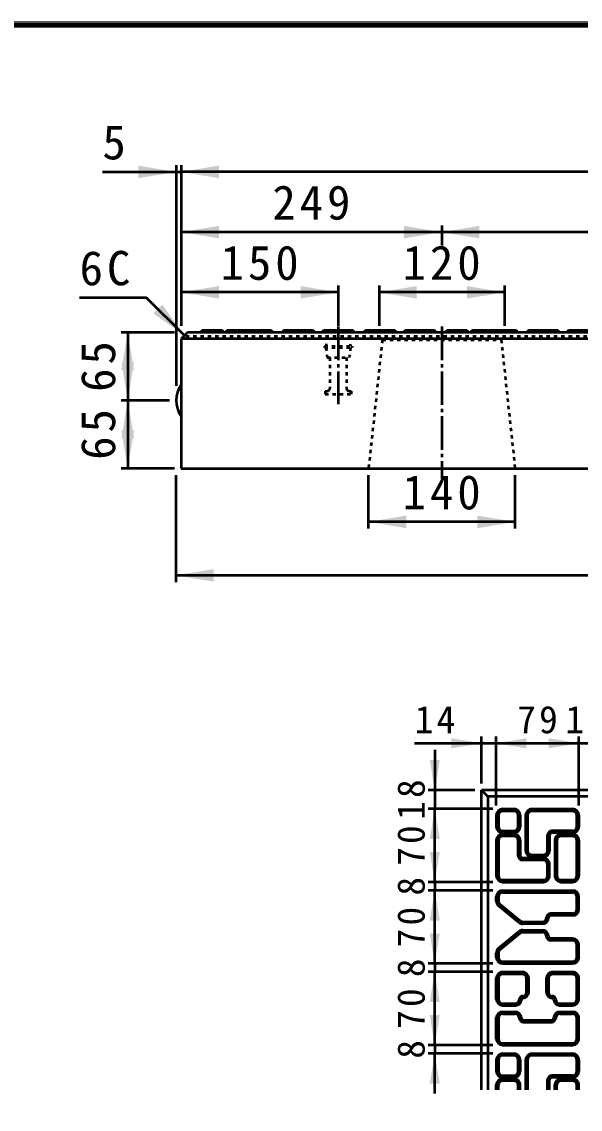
# Model space of a CAD drawing. Units: millimetres, scale not verified. Extents: x 100 to 4105, y 100 to 2870.
# Drawn here: x 2065 to 2899, y 1244 to 2870 of the extents above; entities that cross this region are included whole.
import ezdxf
from ezdxf.enums import TextEntityAlignment as Align

# ---------------------------------------------------------------- set-up
doc = ezdxf.new("R2010")
doc.units = ezdxf.units.MM
doc.header["$LTSCALE"] = 5
doc.linetypes.add('USER1', pattern=[13.4, 10, -1.2, 1, -1.2])
doc.linetypes.add('USER2', pattern=[2.2, 1, -1.2])
doc.layers.add('V-nasSTD', color=7, linetype='Continuous', lineweight=50)
doc.styles.add('ＭＳ ゴシック', font='')
doc.styles.get('ＭＳ ゴシック').set_extended_font_data('MS Gothic')

msp = doc.modelspace()

# ---------------------------------------------------------------- hatches: boundary and pattern name
at = {"layer": 'V-nasSTD'}
for points in [[(2239.424, 2654.913), (2295.674, 2645.538), (2239.424, 2636.163)], [(2359.736, 2654.913), (2303.486, 2645.538), (2359.736, 2636.163)], [(2359.736, 2564.913), (2303.486, 2555.538), (2359.736, 2546.163)], [(2636.299, 2546.163), (2692.549, 2555.538), (2636.299, 2564.913)], [(2748.799, 2564.913), (2692.549, 2555.538), (2748.799, 2546.163)], [(2359.736, 2474.913), (2303.486, 2465.538), (2359.736, 2456.163)], [(2481.611, 2456.163), (2537.861, 2465.538), (2481.611, 2474.913)], [(2655.049, 2474.913), (2598.799, 2465.538), (2655.049, 2456.163)], [(2730.049, 2474.913), (2786.299, 2465.538), (2730.049, 2456.163)], [(2275.028, 2447.254), (2308.174, 2400.85), (2261.77, 2433.996)], [(2232.861, 2349.288), (2223.486, 2405.538), (2214.111, 2349.288)], [(2214.111, 2360.225), (2223.486, 2303.975), (2232.861, 2360.225)], [(2232.861, 2247.725), (2223.486, 2303.975), (2214.111, 2247.725)], [(2214.111, 2258.663), (2223.486, 2202.413), (2232.861, 2258.663)], [(2639.424, 2113.038), (2583.174, 2122.413), (2639.424, 2131.788)], [(2745.674, 2113.038), (2801.924, 2122.413), (2745.674, 2131.788)], [(2351.924, 2051.788), (2295.674, 2042.413), (2351.924, 2033.038)], [(2707.026, 1783.962), (2752.026, 1791.462), (2707.026, 1798.962)], [(2818.901, 1798.962), (2773.901, 1791.462), (2818.901, 1783.962)], [(2852.338, 1783.962), (2897.338, 1791.462), (2852.338, 1798.962)], [(2674.526, 1766.462), (2682.026, 1721.462), (2689.526, 1766.462)], [(2689.526, 1648.337), (2682.026, 1693.337), (2674.526, 1648.337)], [(2674.526, 1628.962), (2682.026, 1583.962), (2689.526, 1628.962)], [(2689.526, 1526.462), (2682.026, 1571.462), (2674.526, 1526.462)], [(2674.526, 1507.087), (2682.026, 1462.087), (2689.526, 1507.087)], [(2689.526, 1404.587), (2682.026, 1449.587), (2674.526, 1404.587)], [(2674.526, 1385.212), (2682.026, 1340.212), (2689.526, 1385.212)], [(2689.526, 1282.712), (2682.026, 1327.712), (2674.526, 1282.712)]]:
    msp.add_hatch(color=256, dxfattribs=at).paths.add_polyline_path(points)

# ---------------------------------------------------------------- linework, layer by layer
at = {"layer": 'V-nasSTD', "lineweight": 100}
msp.add_line((4100, 2865), (105, 2865), dxfattribs=at)
at = {"layer": 'V-nasSTD'}
for p, q in [((2295.674, 2655.538), (2295.674, 2325.538)), ((2303.486, 2655.538), (2303.486, 2415.538)), ((2185.674, 2645.538), (2295.674, 2645.538)), ((2295.674, 2645.538), (2303.486, 2645.538)), ((3858.174, 2645.538), (2303.486, 2645.538)), ((2692.549, 2555.538), (2303.486, 2555.538)), ((2692.549, 2565.538), (2692.549, 2535.538)), ((3469.111, 2555.538), (2692.549, 2555.538)), ((2537.861, 2475.538), (2537.861, 2415.538)), ((2598.799, 2475.538), (2598.799, 2415.538)), ((2786.299, 2475.538), (2786.299, 2415.538)), ((2251.605, 2457.419), (2151.605, 2457.419)), ((2308.174, 2400.85), (2251.605, 2457.419)), ((2537.861, 2465.538), (2303.486, 2465.538)), ((2786.299, 2465.538), (2598.799, 2465.538)), ((2334.736, 2408.663), (2331.611, 2405.538)), ((2364.424, 2408.663), (2334.736, 2408.663)), ((2367.549, 2405.538), (2364.424, 2408.663)), ((2372.236, 2408.663), (2369.111, 2405.538)), ((2437.861, 2408.663), (2372.236, 2408.663)), ((2440.986, 2405.538), (2437.861, 2408.663)), ((2456.611, 2408.663), (2453.486, 2405.538)), ((2500.361, 2408.663), (2456.611, 2408.663)), ((2503.486, 2405.538), (2500.361, 2408.663)), ((2515.986, 2408.663), (2512.861, 2405.538)), ((2559.736, 2408.663), (2515.986, 2408.663)), ((2562.861, 2405.538), (2559.736, 2408.663)), ((2578.486, 2408.663), (2575.361, 2405.538)), ((2622.236, 2408.663), (2578.486, 2408.663)), ((2625.361, 2405.538), (2622.236, 2408.663)), ((2637.861, 2408.663), (2634.736, 2405.538)), ((2681.611, 2408.663), (2637.861, 2408.663)), ((2684.736, 2405.538), (2681.611, 2408.663)), ((2700.361, 2408.663), (2697.236, 2405.538)), ((2730.049, 2408.663), (2700.361, 2408.663)), ((2733.174, 2405.538), (2730.049, 2408.663)), ((2737.861, 2408.663), (2734.736, 2405.538)), ((2803.486, 2408.663), (2737.861, 2408.663)), ((2806.611, 2405.538), (2803.486, 2408.663)), ((2822.236, 2408.663), (2819.111, 2405.538)), ((2865.986, 2408.663), (2822.236, 2408.663)), ((2869.111, 2405.538), (2865.986, 2408.663)), ((2881.611, 2408.663), (2878.486, 2405.538)), ((2925.361, 2408.663), (2881.611, 2408.663)), ((2293.486, 2405.538), (2213.486, 2405.538)), ((2223.486, 2405.538), (2223.486, 2303.975)), ((2312.861, 2405.538), (2303.486, 2396.163)), ((2303.486, 2396.163), (2303.486, 2202.413)), ((3858.174, 2396.163), (2303.486, 2396.163)), ((3848.799, 2405.538), (2312.861, 2405.538)), ((2285.674, 2303.975), (2213.486, 2303.975)), ((2223.486, 2303.975), (2223.486, 2202.413)), ((2293.486, 2202.413), (2213.486, 2202.413)), ((2303.486, 2202.413), (3858.174, 2202.413)), ((2295.674, 2032.413), (2295.674, 2192.413)), ((2583.174, 2112.413), (2583.174, 2192.413)), ((2801.924, 2112.413), (2801.924, 2192.413)), ((2801.924, 2122.413), (2583.174, 2122.413)), ((3858.174, 2042.413), (2295.674, 2042.413)), ((2652.026, 1791.462), (2752.026, 1791.462)), ((2752.026, 1731.462), (2752.026, 1801.462)), ((2752.026, 1791.462), (2773.901, 1791.462)), ((2773.901, 1698.337), (2773.901, 1801.462)), ((2773.901, 1791.462), (2897.338, 1791.462)), ((2897.338, 1698.337), (2897.338, 1801.462)), ((2897.338, 1791.462), (2917.651, 1791.462)), ((2682.026, 1781.462), (2682.026, 1721.462)), ((2742.026, 1721.462), (2672.026, 1721.462)), ((2682.026, 1721.462), (2682.026, 1693.337)), ((3423.901, 1721.462), (2752.026, 1721.462)), ((2752.026, 1721.462), (2761.401, 1712.087)), ((2752.026, 1273.462), (2752.026, 1721.462)), ((3414.526, 1712.087), (2761.401, 1712.087)), ((2761.401, 1712.087), (2761.401, 1273.462)), ((2769.026, 1693.337), (2672.026, 1693.337)), ((2682.026, 1583.962), (2682.026, 1693.337)), ((2783.276, 1693.337), (2800.463, 1693.337)), ((2827.026, 1693.337), (2887.963, 1693.337)), ((2773.901, 1683.962), (2773.901, 1666.774)), ((2777.026, 1683.962), (2777.026, 1666.774)), ((2800.463, 1690.212), (2783.276, 1690.212)), ((2806.713, 1666.774), (2806.713, 1683.962)), ((2809.838, 1683.962), (2809.838, 1666.774)), ((2817.651, 1683.962), (2817.651, 1630.837)), ((2820.776, 1683.962), (2820.776, 1630.837)), ((2887.963, 1690.212), (2827.026, 1690.212)), ((2894.213, 1666.774), (2894.213, 1683.962)), ((2897.338, 1683.962), (2897.338, 1666.774)), ((2783.276, 1660.524), (2800.463, 1660.524)), ((2887.963, 1660.524), (2856.713, 1660.524)), ((2773.901, 1646.462), (2773.901, 1593.337)), ((2777.026, 1646.462), (2777.026, 1593.337)), ((2783.276, 1657.399), (2800.463, 1657.399)), ((2783.276, 1655.837), (2800.463, 1655.837)), ((2800.463, 1652.712), (2783.276, 1652.712)), ((2806.713, 1623.024), (2806.713, 1646.462)), ((2809.838, 1646.462), (2809.838, 1623.024)), ((2850.463, 1630.837), (2850.463, 1654.274)), ((2853.588, 1654.274), (2853.588, 1630.837)), ((2887.963, 1657.399), (2856.713, 1657.399)), ((2861.401, 1646.462), (2861.401, 1593.337)), ((2864.526, 1646.462), (2864.526, 1593.337)), ((2870.776, 1655.837), (2887.963, 1655.837)), ((2887.963, 1652.712), (2870.776, 1652.712)), ((2894.213, 1593.337), (2894.213, 1646.462)), ((2897.338, 1646.462), (2897.338, 1593.337)), ((2844.213, 1619.899), (2812.963, 1619.899)), ((2844.213, 1616.774), (2812.963, 1616.774)), ((2827.026, 1624.587), (2844.213, 1624.587)), ((2827.026, 1621.462), (2844.213, 1621.462)), ((2850.463, 1593.337), (2850.463, 1610.524)), ((2853.588, 1593.337), (2853.588, 1610.524)), ((2769.026, 1583.962), (2672.026, 1583.962)), ((2682.026, 1583.962), (2682.026, 1571.462)), ((2783.276, 1587.087), (2844.213, 1587.087)), ((2783.276, 1583.962), (2844.213, 1583.962)), ((2870.776, 1587.087), (2887.963, 1587.087)), ((2870.776, 1583.962), (2887.963, 1583.962)), ((2769.026, 1571.462), (2672.026, 1571.462)), ((2682.026, 1462.087), (2682.026, 1571.462)), ((2773.901, 1555.674), (2773.901, 1562.087)), ((2777.026, 1562.087), (2777.026, 1555.674)), ((2783.276, 1571.462), (2887.963, 1571.462)), ((2783.276, 1568.337), (2887.963, 1568.337)), ((2894.213, 1543.337), (2894.213, 1562.087)), ((2897.338, 1543.337), (2897.338, 1562.087)), ((2807.695, 1523.581), (2777.339, 1548.418)), ((2809.674, 1526), (2779.318, 1550.836)), ((2887.963, 1537.087), (2855.151, 1537.087)), ((2887.963, 1533.962), (2855.151, 1533.962)), ((2813.632, 1524.587), (2842.651, 1524.587)), ((2842.651, 1521.462), (2813.632, 1521.462)), ((2813.632, 1512.087), (2842.651, 1512.087)), ((2777.339, 1485.131), (2807.695, 1509.968)), ((2779.318, 1482.712), (2809.674, 1507.549)), ((2813.632, 1508.962), (2842.651, 1508.962)), ((2887.963, 1499.587), (2855.151, 1499.587)), ((2887.963, 1496.462), (2855.151, 1496.462)), ((2894.213, 1471.462), (2894.213, 1490.212)), ((2897.338, 1471.462), (2897.338, 1490.212)), ((2773.901, 1471.462), (2773.901, 1477.875)), ((2777.026, 1477.875), (2777.026, 1471.462)), ((2783.276, 1465.212), (2887.963, 1465.212)), ((2769.026, 1462.087), (2672.026, 1462.087)), ((2769.026, 1449.587), (2672.026, 1449.587)), ((2682.026, 1462.087), (2682.026, 1449.587)), ((2682.026, 1340.212), (2682.026, 1449.587)), ((2783.276, 1462.087), (2887.963, 1462.087)), ((2783.276, 1449.587), (2812.963, 1449.587)), ((2858.276, 1449.587), (2887.963, 1449.587)), ((2773.901, 1408.962), (2773.901, 1440.212)), ((2777.026, 1440.212), (2777.026, 1408.962)), ((2812.963, 1446.462), (2783.276, 1446.462)), ((2819.213, 1419.118), (2819.213, 1440.212)), ((2822.338, 1419.118), (2822.338, 1440.212)), ((2848.901, 1419.118), (2848.901, 1440.212)), ((2852.026, 1440.212), (2852.026, 1419.118)), ((2887.963, 1446.462), (2858.276, 1446.462)), ((2894.213, 1408.962), (2894.213, 1440.212)), ((2897.338, 1408.962), (2897.338, 1440.212)), ((2783.276, 1402.712), (2802.807, 1402.712)), ((2783.276, 1399.587), (2802.807, 1399.587)), ((2868.432, 1402.712), (2887.963, 1402.712)), ((2868.432, 1399.587), (2887.963, 1399.587)), ((2783.276, 1390.212), (2802.026, 1390.212)), ((2783.276, 1387.087), (2802.026, 1387.087)), ((2869.213, 1390.212), (2887.963, 1390.212)), ((2869.213, 1387.087), (2887.963, 1387.087)), ((2773.901, 1349.587), (2773.901, 1380.837)), ((2777.026, 1380.837), (2777.026, 1349.587)), ((2814.526, 1377.712), (2856.713, 1377.712)), ((2814.526, 1374.587), (2856.713, 1374.587)), ((2894.213, 1349.587), (2894.213, 1380.837)), ((2897.338, 1349.587), (2897.338, 1380.837)), ((2769.026, 1340.212), (2672.026, 1340.212)), ((2682.026, 1340.212), (2682.026, 1327.712)), ((2783.276, 1343.337), (2887.963, 1343.337)), ((2783.276, 1340.212), (2887.963, 1340.212)), ((2769.026, 1327.712), (2672.026, 1327.712)), ((2682.026, 1267.712), (2682.026, 1327.712)), ((2773.901, 1318.337), (2773.901, 1301.149)), ((2777.026, 1318.337), (2777.026, 1301.149)), ((2783.276, 1327.712), (2800.463, 1327.712)), ((2800.463, 1324.587), (2783.276, 1324.587)), ((2806.713, 1301.149), (2806.713, 1318.337)), ((2809.838, 1318.337), (2809.838, 1301.149)), ((2817.651, 1318.337), (2817.651, 1273.462)), ((2820.776, 1318.337), (2820.776, 1273.462)), ((2827.026, 1327.712), (2887.963, 1327.712)), ((2887.963, 1324.587), (2827.026, 1324.587)), ((2894.213, 1301.149), (2894.213, 1318.337)), ((2897.338, 1318.337), (2897.338, 1301.149)), ((2783.276, 1294.899), (2800.463, 1294.899)), ((2783.276, 1291.774), (2800.463, 1291.774)), ((2783.276, 1290.212), (2800.463, 1290.212)), ((2800.463, 1287.087), (2783.276, 1287.087)), ((2850.463, 1273.462), (2850.463, 1288.649)), ((2853.588, 1273.462), (2853.588, 1288.649)), ((2887.963, 1294.899), (2856.713, 1294.899)), ((2887.963, 1291.774), (2856.713, 1291.774)), ((2870.776, 1290.212), (2887.963, 1290.212)), ((2887.963, 1287.087), (2870.776, 1287.087)), ((2773.901, 1273.462), (2773.901, 1280.837)), ((2777.026, 1273.462), (2777.026, 1280.837)), ((2806.713, 1273.462), (2806.713, 1280.837)), ((2809.838, 1273.462), (2809.838, 1280.837)), ((2861.401, 1273.462), (2861.401, 1280.837)), ((2864.526, 1273.462), (2864.526, 1280.837)), ((2894.213, 1273.462), (2894.213, 1280.837)), ((2897.338, 1273.462), (2897.338, 1280.837))]:
    msp.add_line(p, q, dxfattribs=at)
at = {"layer": 'V-nasSTD', "linetype": 'USER1'}
for p, q in [((2537.861, 2414.288), (2537.861, 2298.35)), ((2692.549, 2414.288), (2692.549, 2187.413))]:
    msp.add_line(p, q, dxfattribs=at)
at = {"layer": 'V-nasSTD', "linetype": 'USER2'}
for p, q in [((3855.049, 2399.288), (2306.611, 2399.288)), ((2521.455, 2399.288), (2519.502, 2385.225)), ((2554.267, 2399.288), (2556.22, 2385.225)), ((2603.799, 2394.288), (2583.174, 2202.413)), ((2598.799, 2399.288), (2603.799, 2394.288)), ((2603.799, 2394.288), (2781.299, 2394.288)), ((2786.299, 2399.288), (2781.299, 2394.288)), ((2781.299, 2394.288), (2801.924, 2202.413)), ((2517.158, 2385.225), (2558.564, 2385.225)), ((2517.158, 2385.225), (2517.158, 2382.881)), ((2517.158, 2382.881), (2558.564, 2382.881)), ((2519.502, 2382.881), (2521.455, 2368.038)), ((2556.22, 2382.881), (2554.267, 2368.038)), ((2558.564, 2385.225), (2558.564, 2382.881)), ((2521.455, 2368.038), (2554.267, 2368.038)), ((2525.361, 2368.038), (2525.361, 2321.532)), ((2550.361, 2368.038), (2550.361, 2321.532)), ((2518.33, 2318.038), (2518.33, 2313.35)), ((2518.33, 2318.038), (2521.498, 2318.038)), ((2518.33, 2313.35), (2557.392, 2313.35)), ((2523.634, 2318.736), (2522.896, 2318.368)), ((2552.089, 2318.736), (2552.826, 2318.368)), ((2554.224, 2318.038), (2557.392, 2318.038)), ((2557.392, 2318.038), (2557.392, 2313.35))]:
    msp.add_line(p, q, dxfattribs=at)
at = {"layer": 'V-nasSTD', "lineweight": 13}
msp.add_lwpolyline([(100, 100), (100, 2870), (4105, 2870), (4105, 100)], close=True, dxfattribs=at)
at = {"layer": 'V-nasSTD'}
for centre, radius, start, end in [((2334.736, 2303.975), 39.062, 143.1301, 216.8699), ((2783.276, 1683.962), 9.375, 90, 180), ((2800.463, 1683.962), 9.375, 0, 90), ((2827.026, 1683.962), 9.375, 90, 180), ((2887.963, 1683.962), 9.375, 0, 90), ((2783.276, 1683.962), 6.25, 90, 180), ((2800.463, 1683.962), 6.25, 0, 90), ((2827.026, 1683.962), 6.25, 90, 180), ((2887.963, 1683.962), 6.25, 0, 90), ((2783.276, 1666.774), 9.375, 180, 270), ((2783.276, 1666.774), 6.25, 180, 270), ((2800.463, 1666.774), 6.25, 270, 0), ((2800.463, 1666.774), 9.375, 270, 0), ((2856.713, 1654.274), 6.25, 90, 180), ((2887.963, 1666.774), 6.25, 270, 0), ((2887.963, 1666.774), 9.375, 270, 0), ((2783.276, 1646.462), 9.375, 90, 180), ((2783.276, 1646.462), 6.25, 90, 180), ((2800.463, 1646.462), 9.375, 0, 90), ((2800.463, 1646.462), 6.25, 0, 90), ((2856.713, 1654.274), 3.125, 90, 180), ((2870.776, 1646.462), 9.375, 90, 180), ((2870.776, 1646.462), 6.25, 90, 180), ((2887.963, 1646.462), 9.375, 0, 90), ((2887.963, 1646.462), 6.25, 0, 90), ((2827.026, 1630.837), 9.375, 180, 270), ((2827.026, 1630.837), 6.25, 180, 270), ((2844.213, 1630.837), 6.25, 270, 0), ((2844.213, 1630.837), 9.375, 270, 0), ((2812.963, 1623.024), 6.25, 180, 270), ((2812.963, 1623.024), 3.125, 180, 270), ((2844.213, 1610.524), 9.375, 0, 90), ((2844.213, 1610.524), 6.25, 0, 90), ((2783.276, 1593.337), 9.375, 180, 270), ((2783.276, 1593.337), 6.25, 180, 270), ((2844.213, 1593.337), 6.25, 270, 0), ((2844.213, 1593.337), 9.375, 270, 0), ((2870.776, 1593.337), 9.375, 180, 270), ((2870.776, 1593.337), 6.25, 180, 270), ((2887.963, 1593.337), 6.25, 270, 0), ((2887.963, 1593.337), 9.375, 270, 0), ((2783.276, 1562.087), 9.375, 90, 180), ((2783.276, 1562.087), 6.25, 90, 180), ((2887.963, 1562.087), 9.375, 0, 90), ((2887.963, 1562.087), 6.25, 0, 90), ((2783.276, 1555.674), 9.375, 180, 230.71059), ((2783.276, 1555.674), 6.25, 180, 230.71059), ((2842.651, 1530.837), 6.25, 270, 0), ((2842.651, 1530.837), 9.375, 270, 0), ((2855.151, 1530.837), 6.25, 90, 180), ((2855.151, 1530.837), 3.125, 90, 180), ((2887.963, 1543.337), 6.25, 270, 0), ((2887.963, 1543.337), 9.375, 270, 0), ((2813.632, 1530.837), 9.375, 230.71059, 270), ((2813.632, 1502.712), 9.375, 90, 129.28941), ((2813.632, 1530.837), 6.25, 230.71059, 270), ((2842.651, 1502.712), 9.375, 0, 90), ((2813.632, 1502.712), 6.25, 90, 129.28941), ((2842.651, 1502.712), 6.25, 0, 90), ((2855.151, 1502.712), 6.25, 180, 270), ((2855.151, 1502.712), 3.125, 180, 270), ((2887.963, 1490.212), 9.375, 0, 90), ((2887.963, 1490.212), 6.25, 0, 90), ((2783.276, 1477.875), 9.375, 129.28941, 180), ((2783.276, 1477.875), 6.25, 129.28941, 180), ((2783.276, 1471.462), 9.375, 180, 270), ((2783.276, 1471.462), 6.25, 180, 270), ((2887.963, 1471.462), 6.25, 270, 0), ((2887.963, 1471.462), 9.375, 270, 0), ((2783.276, 1440.212), 9.375, 90, 180), ((2812.963, 1440.212), 9.375, 0, 90), ((2858.276, 1440.212), 9.375, 90, 180), ((2887.963, 1440.212), 9.375, 0, 90), ((2783.276, 1440.212), 6.25, 90, 180), ((2812.963, 1440.212), 6.25, 0, 90), ((2858.276, 1440.212), 6.25, 90, 180), ((2887.963, 1440.212), 6.25, 0, 90), ((2813.745, 1419.118), 5.469, 270, 0), ((2813.745, 1419.118), 8.594, 270, 0), ((2857.495, 1419.118), 8.594, 180, 270), ((2857.495, 1419.118), 5.469, 180, 270), ((2783.276, 1408.962), 9.375, 180, 270), ((2783.276, 1408.962), 6.25, 180, 270), ((2802.807, 1408.181), 5.469, 270, 0), ((2802.807, 1408.181), 8.594, 270, 0), ((2813.745, 1408.181), 5.469, 90, 180), ((2813.745, 1408.181), 2.344, 90, 180), ((2857.495, 1408.181), 5.469, 0, 90), ((2857.495, 1408.181), 2.344, 0, 90), ((2868.432, 1408.181), 8.594, 180, 270), ((2868.432, 1408.181), 5.469, 180, 270), ((2887.963, 1408.962), 6.25, 270, 0), ((2887.963, 1408.962), 9.375, 270, 0), ((2783.276, 1380.837), 9.375, 90, 180), ((2783.276, 1380.837), 6.25, 90, 180), ((2802.026, 1380.837), 9.375, 0, 90), ((2802.026, 1380.837), 6.25, 0, 90), ((2869.213, 1380.837), 9.375, 90, 180), ((2869.213, 1380.837), 6.25, 90, 180), ((2887.963, 1380.837), 9.375, 0, 90), ((2887.963, 1380.837), 6.25, 0, 90), ((2814.526, 1380.837), 6.25, 180, 270), ((2814.526, 1380.837), 3.125, 180, 270), ((2856.713, 1380.837), 6.25, 270, 0), ((2856.713, 1380.837), 3.125, 270, 0), ((2783.276, 1349.587), 9.375, 180, 270), ((2783.276, 1349.587), 6.25, 180, 270), ((2887.963, 1349.587), 6.25, 270, 0), ((2887.963, 1349.587), 9.375, 270, 0), ((2783.276, 1318.337), 9.375, 90, 180), ((2783.276, 1318.337), 6.25, 90, 180), ((2800.463, 1318.337), 9.375, 0, 90), ((2800.463, 1318.337), 6.25, 0, 90), ((2827.026, 1318.337), 9.375, 90, 180), ((2827.026, 1318.337), 6.25, 90, 180), ((2887.963, 1318.337), 9.375, 0, 90), ((2887.963, 1318.337), 6.25, 0, 90), ((2783.276, 1301.149), 9.375, 180, 270), ((2783.276, 1301.149), 6.25, 180, 270), ((2800.463, 1301.149), 6.25, 270, 0), ((2800.463, 1301.149), 9.375, 270, 0), ((2887.963, 1301.149), 6.25, 270, 0), ((2887.963, 1301.149), 9.375, 270, 0), ((2783.276, 1280.837), 9.375, 90, 180), ((2783.276, 1280.837), 6.25, 90, 180), ((2800.463, 1280.837), 9.375, 0, 90), ((2800.463, 1280.837), 6.25, 0, 90), ((2856.713, 1288.649), 6.25, 90, 180), ((2856.713, 1288.649), 3.125, 90, 180), ((2870.776, 1280.837), 9.375, 90, 180), ((2870.776, 1280.837), 6.25, 90, 180), ((2887.963, 1280.837), 9.375, 0, 90), ((2887.963, 1280.837), 6.25, 0, 90)]:
    msp.add_arc(centre, radius, start, end, dxfattribs=at)
at = {"layer": 'V-nasSTD', "linetype": 'USER2'}
for centre, start, end in [((2521.498, 2321.163), 270, 296.56505), ((2522.236, 2321.532), 296.56505, 0), ((2553.486, 2321.532), 180, 243.43495), ((2554.224, 2321.163), 243.43495, 270)]:
    msp.add_arc(centre, 3.125, start, end, dxfattribs=at)

# ---------------------------------------------------------------- texts
at = {"layer": 'V-nasSTD', "style": 'ＭＳ ゴシック'}
msp.add_text('5', height=51.32, dxfattribs=at).set_placement((2185.674, 2715.538), align=Align.TOP_LEFT)
for p in [(2626.026, 1563.712), (2626.026, 1441.837), (2626.026, 1319.962)]:
    msp.add_text('8', height=41.06, rotation=90, dxfattribs=at).set_placement(p, align=Align.TOP_LEFT)
at = {"layer": 'V-nasSTD', "attachment_point": 1, "style": 'ＭＳ ゴシック'}
for s, insert, char_height in [('\\T1.17;249', (2439.517, 2625.538), 51.32), ('\\T1.17;6C', (2151.605, 2527.419), 51.32), ('\\T1.17;150', (2362.174, 2535.538), 51.32), ('\\T1.17;120', (2634.049, 2535.538), 51.32), ('\\T1.17;140', (2634.049, 2192.413), 51.32), ('\\T1.17;14', (2652.026, 1847.462), 41.06), ('\\T1.17;79', (2805.22, 1847.462), 41.06), ('\\T1.17;13', (2877.095, 1847.462), 41.06)]:
    msp.add_mtext(s, dxfattribs=dict(at, insert=insert, char_height=char_height))
at = {"layer": 'V-nasSTD', "attachment_point": 1, "rotation": 90, "style": 'ＭＳ ゴシック'}
for s, insert, char_height in [('\\T1.17;65', (2153.486, 2316.756), 51.32), ('\\T1.17;65', (2153.486, 2215.194), 51.32), ('\\T1.17;18', (2626.026, 1676.999), 41.06), ('\\T1.17;70', (2626.026, 1608.249), 41.06), ('\\T1.17;70', (2626.026, 1486.374), 41.06), ('\\T1.17;70', (2626.026, 1364.499), 41.06)]:
    msp.add_mtext(s, dxfattribs=dict(at, insert=insert, char_height=char_height))

doc.saveas('drawing.dxf')
